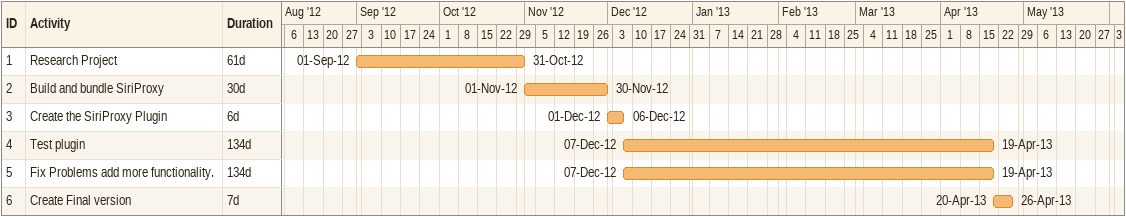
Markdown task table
| ID | Task | Duration | Start | Finish |
|---|---|---|---|---|
| 1 | Research Project | 61d | 2012-09-01 | 2012-10-31 |
| 2 | Build and bundle SiriProxy | 30d | 2012-11-01 | 2012-11-30 |
| 3 | Create the SiriProxy Plugin | 6d | 2012-12-01 | 2012-12-06 |
| 4 | Test plugin | 134d | 2012-12-07 | 2013-04-19 |
| 5 | Fix Problems add more functionality. | 134d | 2012-12-07 | 2013-04-19 |
| 6 | Create Final version | 7d | 2013-04-20 | 2013-04-26 |
